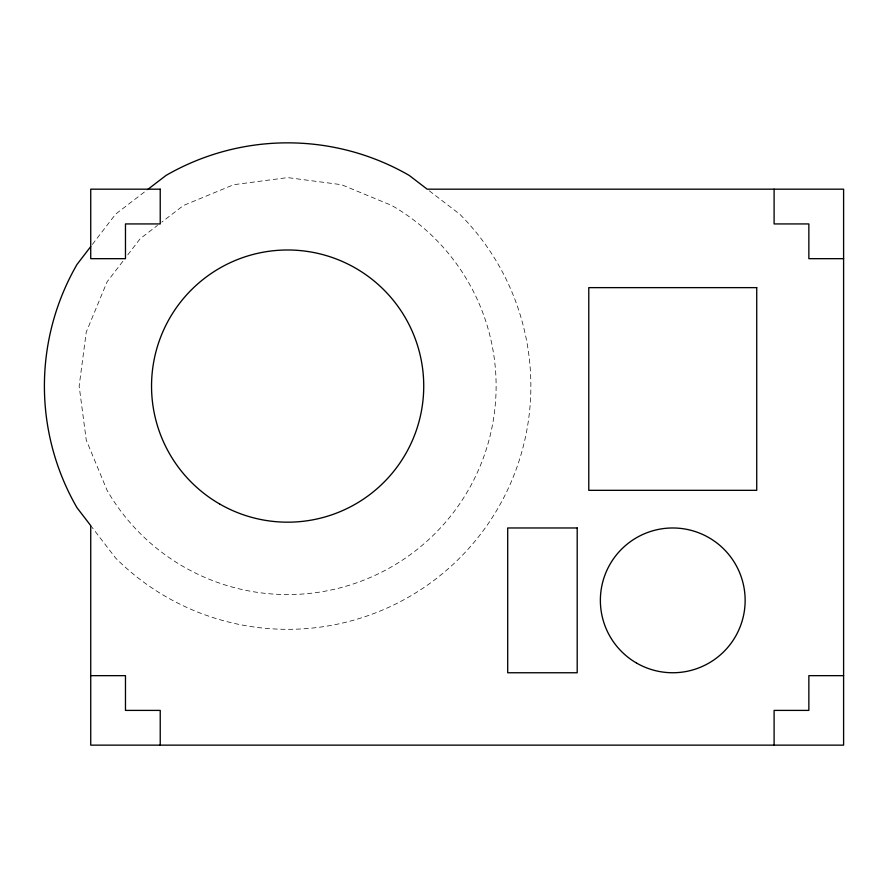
<?xml version="1.0" encoding="UTF-8"?>
<svg xmlns="http://www.w3.org/2000/svg" width="888" height="888" viewBox="0 0 888 888"><rect width="100%" height="100%" fill="white"/><g stroke="black" fill="none" stroke-linecap="round" stroke-linejoin="round"><path stroke-width="0.67" stroke-dasharray="4.44 3.33" d="M92.396 244.4L115.64 214.097L148.107 189.177M122.822 261.338L107.082 281.84L86.247 332.123L79.143 386.091L86.247 440.048L107.082 490.331A208.491 208.491 0 0 0 435.053 533.51A208.491 208.491 0 0 0 391.874 205.528L341.591 184.704L287.634 177.6L233.677 184.704L183.394 205.528L161.805 222.1M127.783 254.856L140.215 238.661L157.487 225.408M429.326 190.842L459.629 214.097A243.234 243.234 0 0 1 459.629 558.075A243.234 243.234 0 0 1 115.64 558.075L90.731 525.618"/><path stroke-width="1.33" d="M90.731 246.564L76.99 264.469A243.234 243.234 0 0 0 76.99 507.703L90.731 525.618L90.731 745.143L843.6 745.143L843.6 189.177L427.161 189.177L409.257 175.436A243.234 243.234 0 0 0 166.023 175.436L148.107 189.177M843.6 258.674L808.857 258.674L808.857 223.931L774.103 223.931L774.103 189.177M90.731 675.657L125.474 675.657L125.474 710.4L160.228 710.4L160.228 745.143M843.6 675.657L808.857 675.657L808.857 710.4L774.103 710.4L774.103 745.143M160.228 189.177L90.731 189.177L90.731 258.674L125.474 258.674L125.474 223.931L160.228 223.931L160.228 189.177M756.731 287.634L588.777 287.634L588.777 490.331L756.731 490.331L756.731 287.634M577.2 527.971L507.703 527.971L507.703 672.76L577.2 672.76L577.2 527.971M636.563 663.059A72.394 72.394 0 0 0 745.143 600.366A72.394 72.394 0 0 0 636.563 537.673A72.394 72.394 0 0 0 636.563 663.059M219.591 503.951A136.097 136.097 0 0 0 423.731 386.091A136.097 136.097 0 0 0 219.591 268.22A136.097 136.097 0 0 0 219.591 503.951"/></g></svg>
